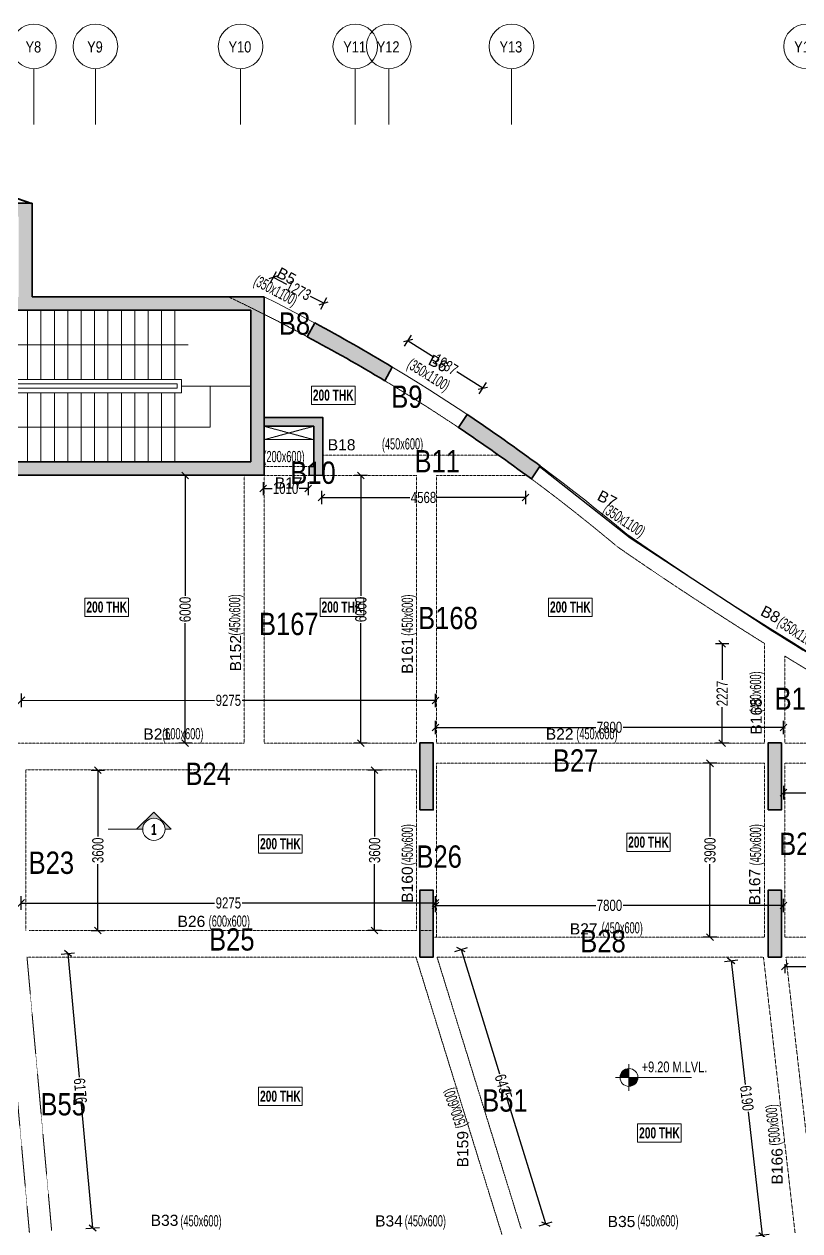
# Model space of a CAD drawing. Header units: millimetres. Extents: x 13 to 72195, y 3 to 63794.
# Drawn here: x 24305 to 41681, y 36745 to 63794 of the extents above; entities that cross this region are included whole.
import ezdxf
from ezdxf.enums import TextEntityAlignment as Align

# ---------------------------------------------------------------- set-up
doc = ezdxf.new("R2010")
doc.units = ezdxf.units.MM
doc.linetypes.add('Grid Line', pattern=[2222.5, 1270, -317.5, 317.5, -317.5])
doc.linetypes.add('HIDDEN', pattern=[0.375, 0.25, -0.125])
for name, color, linetype, lineweight in [('A-ANNO-DIMS', 8, 'Continuous', 15), ('A-DETL-MISC', 35, 'Continuous', 15), ('A-FLOR-IDEN', 11, 'Continuous', 9), ('A-GRIDS', 8, 'Continuous', 9), ('A-HIDD-ABVE', 8, 'HIDDEN', 20), ('G-____-____-DIMS', 7, 'Continuous', 9), ('G-ANNO-SYMB', 1, 'Continuous', 9), ('S-BEAM', 7, 'Continuous', 18), ('S-BEAM-IDEN', 2, 'Continuous', 9), ('S-COL HATCH', 9, 'Continuous', 0), ('S-COLS', 5, 'Continuous', 35), ('S-GRIDS', 8, 'Continuous', 9)]:
    doc.layers.add(name, color=color, linetype=linetype, lineweight=lineweight)
doc.layers.add('Abhinav working', color=6, linetype='Continuous')
doc.layers.add('Beam Nos', color=7, linetype='Continuous')
doc.styles.add('Arial Narrow', font='ARIALN.TTF', dxfattribs={"height": 400})
doc.styles.add('Dim.s & Anno.(Misc.)', font='ARIALN.TTF')
doc.styles.add('SC-BBS1', font='SansSerif')
doc.styles.add('SOBHA', font='swisscl.ttf')
doc.styles.add('Swis721 LtCn BT', font='swisscl.ttf', dxfattribs={"width": 0.9, "height": 233.355162})
doc.styles.add('Swis721 LtCn BT_1', font='swisscl.ttf', dxfattribs={"height": 240})
doc.styles.add('Swis721 LtCn BT_B', font='', dxfattribs={"width": 0.9, "height": 246.918336})
doc.styles.get('Swis721 LtCn BT_B').set_extended_font_data('Swis721 LtCn BT', bold=True)
doc.dimstyles.new('A-GFC-100', dxfattribs={"dimscale": 100, "dimtxt": 1.75, "dimasz": 1.5, "dimexe": 1.5, "dimexo": 0, "dimgap": 1, "dimtad": 1, "dimdsep": 46, "dimtxsty": 'Dim.s & Anno.(Misc.)', "dimblk": 'ARCHTICK', "dimcen": 0, "dimdle": 1.5, "dimclrd": 256, "dimclre": 8, "dimclrt": 6, "dimazin": 2, "dimtfac": 1, "dimtix": 1, "dimtmove": 2, "dimatfit": 3, "dimfxl": 1, "dimtolj": 1, "dimlwd": -1, "dimlwe": 9, "dimarcsym": 0})
doc.dimstyles.new('S-100', dxfattribs={"dimscale": 100, "dimtxt": 2.5, "dimasz": 1.5, "dimexe": 1.5, "dimexo": 1.5, "dimgap": 0.1, "dimtad": 0, "dimdec": 0, "dimrnd": 0.0005, "dimzin": 0, "dimdsep": 46, "dimtxsty": 'SOBHA', "dimblk": 'OBLIQUE', "dimcen": 0.09, "dimclrd": 8, "dimclre": 8, "dimclrt": 6, "dimadec": 0, "dimazin": 0, "dimtfac": 1, "dimtdec": 0, "dimtofl": 0, "dimtmove": 0, "dimatfit": 3, "dimfxl": 1.5, "dimfxlon": 1, "dimtolj": 1, "dimtzin": 0, "dimlwd": -1, "dimlwe": -1, "dimarcsym": 0})

# ---------------------------------------------------------------- blocks, each defined once
blk = doc.blocks.new('_ARCHTICK')
at = {"color": 0, "linetype": 'ByBlock', "const_width": 0.15}
blk.add_lwpolyline([(-0.5, -0.5), (0.5, 0.5)], dxfattribs=at)
blk = doc.blocks.new('A$Cb7cd9481')
at = {"layer": 'S-COL HATCH', "transparency": 33554687}
h = blk.add_hatch(color=256, dxfattribs=at)
h.dxf.hatch_style = 1
h.paths.add_polyline_path([(9915, 37151), (4715, 37151), (4715, 39251), (2315, 39251), (2315, 38451), (2615, 38451), (2615, 38951), (4415, 38951), (4415, 37151), (2615, 37151), (2615, 37451), (2315, 37451), (2315, 34901), (2615, 34901), (2615, 36851), (9615, 36851), (9615, 33451), (2615, 33451), (2615, 33651), (2315, 33651), (2315, 33151), (9915, 33151)])
h = blk.add_hatch(color=256, dxfattribs=at)
h.dxf.hatch_style = 1
h.paths.add_polyline_path([(11046, 36567), (10880, 36258, -0.01191), (12618, 35269), (12784, 35577, 0.011811)])
h = blk.add_hatch(color=256, dxfattribs=at)
h.dxf.hatch_style = 1
h.paths.add_polyline_path([(11225, 34450), (9915, 34450), (9915, 34250), (11025, 34250), (11025, 33350), (10925, 33350), (10925, 33151), (11225, 33150), (11225, 33350)])
h = blk.add_hatch(color=256, dxfattribs=at)
h.dxf.hatch_style = 1
h.paths.add_polyline_path([(14462, 34513), (14267, 34222, -0.01191), (15902, 33069), (16097, 33360, 0.011811)])
h = blk.add_hatch(color=256, dxfattribs=at)
h.dxf.hatch_style = 1
h.paths.add_polyline_path([(13400, 25651), (13700, 25651), (13700, 27151), (13400, 27151)])
h = blk.add_hatch(color=256, dxfattribs=at)
h.dxf.hatch_style = 1
h.paths.add_polyline_path([(13400, 25651), (13700, 25651), (13700, 27151), (13400, 27151)])
h = blk.add_hatch(color=256, dxfattribs=at)
h.dxf.hatch_style = 1
h.paths.add_polyline_path([(21200, 25651), (21500, 25651), (21500, 27151), (21200, 27151)])
h = blk.add_hatch(color=256, dxfattribs=at)
h.dxf.hatch_style = 1
h.paths.add_polyline_path([(21200, 25651), (21500, 25651), (21500, 27151), (21200, 27151)])
h = blk.add_hatch(color=256, dxfattribs=at)
h.dxf.hatch_style = 1
h.paths.add_polyline_path([(13400, 22351), (13700, 22351), (13700, 23851), (13400, 23851)])
h = blk.add_hatch(color=256, dxfattribs=at)
h.dxf.hatch_style = 1
h.paths.add_polyline_path([(13400, 22351), (13700, 22351), (13700, 23851), (13400, 23851)])
h = blk.add_hatch(color=256, dxfattribs=at)
h.dxf.hatch_style = 1
h.paths.add_polyline_path([(21200, 22351), (21500, 22351), (21500, 23851), (21200, 23851)])
h = blk.add_hatch(color=256, dxfattribs=at)
h.dxf.hatch_style = 1
h.paths.add_polyline_path([(21200, 22351), (21500, 22351), (21500, 23851), (21200, 23851)])
at = {"layer": 'S-COLS'}
for p, q in [((4715, 39251, 0), (2315, 39251, 0)), ((4715, 37151, 0), (4715, 39251, 0)), ((9915, 37151), (4715, 37151, 0)), ((9915, 33151), (9915, 37151)), ((2615, 36851), (9615, 36851)), ((9615, 36851), (9615, 33451)), ((9615, 33451), (2615, 33451)), ((2315, 33151), (9915, 33151))]:
    blk.add_line(p, q, dxfattribs=at)
at = {"layer": 'S-COLS', "elevation": 0}
for points in [[(12784, 35577, 0.011811), (11046, 36567), (10880, 36258, -0.01191), (12618, 35269), (12784, 35577)], [(14462, 34513), (14267, 34222, -0.01191), (15902, 33069), (16097, 33360, 0.011811), (14462, 34513)]]:
    blk.add_lwpolyline(points, format="xyb", dxfattribs=at)
blk.add_lwpolyline([(9915, 34450), (11225, 34450), (11225, 33350), (11225, 33150), (10925, 33151), (10925, 33350), (11025, 33350), (11025, 34250), (9915, 34250), (9915, 34450)], dxfattribs=at)
for points in [[(13400, 25651), (13700, 25651), (13700, 27151), (13400, 27151)], [(13400, 25651), (13700, 25651), (13700, 27151), (13400, 27151)], [(21200, 25651), (21500, 25651), (21500, 27151), (21200, 27151)], [(21200, 25651), (21500, 25651), (21500, 27151), (21200, 27151)], [(13400, 22351), (13700, 22351), (13700, 23851), (13400, 23851)], [(13400, 22351), (13700, 22351), (13700, 23851), (13400, 23851)], [(21200, 22351), (21500, 22351), (21500, 23851), (21200, 23851)], [(21200, 22351), (21500, 22351), (21500, 23851), (21200, 23851)]]:
    blk.add_lwpolyline(points, close=True, dxfattribs=at)
blk = doc.blocks.new('Spot Elevations - M_Spot Elevation - Target Filled-23738-FIRST FLOOR  FRAMING PLAN _NTA_')
at = {"layer": 'G-____-____-DIMS'}
h = blk.add_hatch(color=256, dxfattribs=at)
edge = h.paths.add_edge_path(flags=0)
edge.add_line((0, 0), (-2, 0))
edge.add_arc((0, 0), 2, 90, 180, ccw=False)
edge.add_line((0, 2), (0, 0))
h = blk.add_hatch(color=256, dxfattribs=at)
edge = h.paths.add_edge_path(flags=0)
edge.add_line((0, 0), (2, 0))
edge.add_arc((0, 0), 2, 270, 360, ccw=False)
edge.add_line((0, -2), (0, 0))
for p, q in [((0, -3), (0, 3)), ((-3, 0), (14, 0))]:
    blk.add_line(p, q, dxfattribs=at)
blk.add_circle((0, 0), 2, dxfattribs=at)
blk = doc.blocks.new('Grid - Type 1 Structural-6743905-9TH FLOOR LVL')
at = {"layer": 'A-GRIDS'}
blk.add_circle((0, 0), 4, dxfattribs=at)
blk = doc.blocks.new('A$C45bf0ae9')
at = {"layer": 'S-GRIDS', "linetype": 'Grid Line'}
for p, q in [((4755, 41014), (4755, 42264)), ((6135, 41014), (6135, 42264)), ((9385, 41014), (9385, 42264)), ((11955, 41014), (11955, 42264)), ((12705, 41014), (12705, 42264)), ((15455, 41014), (15455, 42264))]:
    blk.add_line(p, q, dxfattribs=at)
at = {"layer": 'A-GRIDS', "xscale": 124.9999999999999, "yscale": 124.9999999999999, "zscale": 124.9999999999999}
for p in [(4755, 42764), (6135, 42764), (9385, 42764), (11955, 42764), (12705, 42764), (15455, 42764), (22055, 42764)]:
    blk.add_blockref('Grid - Type 1 Structural-6743905-9TH FLOOR LVL', p, dxfattribs=at)
at = {"layer": 'A-GRIDS', "lineweight": 18, "char_height": 250, "attachment_point": 1, "style": 'Arial Narrow'}
for s, insert, width in [('Y8', (4569, 42879), 440.93), ('Y9', (5949, 42879), 440.93), ('Y10', (9116, 42879), 641.35), ('Y11', (11686, 42879), 641.35), ('Y12', (12436, 42879), 641.35), ('Y13', (15186, 42879), 641.35), ('Y14', (21786, 42879), 641.35)]:
    blk.add_mtext(s, dxfattribs=dict(at, insert=insert, width=width))
blk = doc.blocks.new('Detail View - M_Section Head - Structural Type 1-785420-STILT FLOOR FRAMING PLAN')
at = {"layer": 'G-ANNO-SYMB'}
h = blk.add_hatch(color=9, dxfattribs=at)
edge = h.paths.add_edge_path(flags=0)
edge.add_line((-8.5, 0), (-9.86, 0))
edge.add_line((-9.86, 0), (-5.99, 3.87))
edge.add_line((-5.99, 3.87), (-2.12, 0))
edge.add_line((-2.12, 0), (-3.5, 0))
edge.add_arc((-6, 0), 2.5, 360, 540)
for p, q in [((-5.99, 3.87), (-9.86, 0)), ((-5.99, 3.87), (-2.12, 0)), ((-8.5, 0), (-9.86, 0)), ((-3.5, 0), (-2.12, 0))]:
    blk.add_line(p, q, dxfattribs=at)
at = {"layer": 'G-ANNO-SYMB', "color": 5}
for p, q in [((-5.99, 3.87), (-9.86, 0)), ((-2.12, 0), (-5.99, 3.87)), ((-9.86, 0), (-8.5, 0)), ((-3.5, 0), (4.24, 0)), ((-3.5, 0), (-2.12, 0))]:
    blk.add_line(p, q, dxfattribs=at)
at = {"layer": 'G-ANNO-SYMB'}
blk.add_arc((-6, 0), 2.5, 360, 180, dxfattribs=at)
at = {"layer": 'G-ANNO-SYMB', "color": 5}
for start, end in [(360, 180), (180, 360)]:
    blk.add_arc((-6, 0), 2.5, start, end, dxfattribs=at)
blk = doc.blocks.new('_OBLIQUE')
at = {"color": 0, "linetype": 'ByBlock'}
blk.add_line((-0.5, -0.5), (0.5, 0.5), dxfattribs=at)
blk = doc.blocks.new('*D314')
at = {"layer": 'Abhinav working', "color": 8, "transparency": 16777216}
for p, q in [((29816, 57987), (29954, 58253)), ((29885, 58120), (30181, 57968)), ((31016, 57536), (30721, 57688)), ((30947, 57402), (31085, 57669))]:
    blk.add_line(p, q, dxfattribs=at)
at = {"layer": 'Defpoints', "color": 0, "transparency": 16777216}
for p in [(29656, 57676, 0), (31016, 57536), (30787, 57092, 0)]:
    blk.add_point(p, dxfattribs=at)
at = {"layer": 'Abhinav working', "color": 8, "transparency": 16777216, "xscale": 150, "yscale": 150, "zscale": 150}
for p, rotation in [((29885, 58120), 152.6659468721961), ((31016, 57536), 332.6659468721961)]:
    blk.add_blockref('_OBLIQUE', p, dxfattribs=dict(at, rotation=rotation))
at = {"layer": 'Abhinav working', "color": 6, "transparency": 16777216, "insert": (30451, 57828), "char_height": 250, "attachment_point": 5, "rotation": 332.6659, "style": 'SOBHA'}
blk.add_mtext('\\A1;1273', dxfattribs=at)
blk = doc.blocks.new('*D315')
at = {"layer": 'Abhinav working', "color": 8, "transparency": 16777216}
for p, q in [((32824, 56572), (32984, 56825)), ((32904, 56699), (33487, 56328)), ((34582, 55634), (33998, 56004)), ((34501, 55507), (34662, 55761))]:
    blk.add_line(p, q, dxfattribs=at)
at = {"layer": 'Defpoints', "color": 0, "transparency": 16777216}
for p in [(32526, 56102, 0), (34582, 55634), (34203, 55038, 0)]:
    blk.add_point(p, dxfattribs=at)
at = {"layer": 'Abhinav working', "color": 8, "transparency": 16777216, "xscale": 150, "yscale": 150, "zscale": 150}
for p, rotation in [((32904, 56699), 147.5989514609675), ((34582, 55634), 327.5989514609675)]:
    blk.add_blockref('_OBLIQUE', p, dxfattribs=dict(at, rotation=rotation))
at = {"layer": 'Abhinav working', "color": 6, "transparency": 16777216, "insert": (33743, 56166), "char_height": 250, "attachment_point": 5, "rotation": 327.599, "style": 'SOBHA'}
blk.add_mtext('\\A1;1987', dxfattribs=at)
blk = doc.blocks.new('*D316')
at = {"layer": 'Abhinav working', "color": 8, "transparency": 16777216}
for p, q in [((29656, 53525), (29656, 53236)), ((29656, 53386), (29857, 53386)), ((30666, 53387), (30465, 53387)), ((30666, 53526), (30666, 53237))]:
    blk.add_line(p, q, dxfattribs=at)
at = {"layer": 'Defpoints', "color": 0, "transparency": 16777216}
for p in [(29656, 53675, 0), (30666, 53676, 0), (30666, 53387)]:
    blk.add_point(p, dxfattribs=at)
at = {"layer": 'Abhinav working', "color": 8, "transparency": 16777216, "xscale": 150, "yscale": 150, "zscale": 150}
for p, rotation in [((29656, 53386), 180.0663576976715), ((30666, 53387), 0.0663576976714809)]:
    blk.add_blockref('_OBLIQUE', p, dxfattribs=dict(at, rotation=rotation))
at = {"layer": 'Abhinav working', "color": 6, "transparency": 16777216, "insert": (30161, 53387), "char_height": 250, "attachment_point": 5, "rotation": 0.0664, "style": 'SOBHA'}
blk.add_mtext('\\A1;1010', dxfattribs=at)
blk = doc.blocks.new('*D317')
at = {"layer": 'Abhinav working', "color": 8, "transparency": 16777216}
for p, q in [((30966, 53333), (30966, 53033)), ((35534, 53333), (35534, 53033)), ((30966, 53183), (32942, 53183)), ((35534, 53183), (33558, 53183))]:
    blk.add_line(p, q, dxfattribs=at)
at = {"layer": 'Defpoints', "color": 0, "transparency": 16777216}
for p in [(30966, 53675, 0), (35534, 53675, 0), (30966, 53183)]:
    blk.add_point(p, dxfattribs=at)
at = {"layer": 'Abhinav working', "color": 8, "transparency": 16777216, "xscale": 150, "yscale": 150, "zscale": 150, "rotation": 180}
blk.add_blockref('_OBLIQUE', (30966, 53183), dxfattribs=at)
at = {"layer": 'Abhinav working', "color": 8, "transparency": 16777216, "xscale": 150, "yscale": 150, "zscale": 150}
blk.add_blockref('_OBLIQUE', (35534, 53183), dxfattribs=at)
at = {"layer": 'Abhinav working', "color": 6, "transparency": 16777216, "insert": (33250, 53183), "char_height": 250, "attachment_point": 5, "style": 'SOBHA'}
blk.add_mtext('\\A1;4568', dxfattribs=at)
blk = doc.blocks.new('*D326')
at = {"layer": 'Abhinav working', "color": 8, "transparency": 16777216}
for p, q in [((25807, 47075), (26107, 47075)), ((25957, 47075), (25957, 45582)), ((25957, 43475), (25957, 44968)), ((25807, 43475), (26107, 43475))]:
    blk.add_line(p, q, dxfattribs=at)
at = {"layer": 'Defpoints', "color": 0, "transparency": 16777216}
for p in [(25588, 47075), (25588, 43475), (25957, 43475)]:
    blk.add_point(p, dxfattribs=at)
at = {"layer": 'Abhinav working', "color": 8, "transparency": 16777216, "xscale": 150, "yscale": 150, "zscale": 150}
for p, rotation in [((25957, 47075), 90), ((25957, 43475), 270)]:
    blk.add_blockref('_OBLIQUE', p, dxfattribs=dict(at, rotation=rotation))
at = {"layer": 'Abhinav working', "color": 6, "transparency": 16777216, "insert": (25957, 45275), "char_height": 250, "attachment_point": 5, "rotation": 90, "style": 'SOBHA'}
blk.add_mtext('\\A1;3600', dxfattribs=at)
blk = doc.blocks.new('*D327')
at = {"layer": 'Abhinav working', "color": 8, "transparency": 16777216}
for p, q in [((24242, 48487), (24242, 48787)), ((33517, 48486), (33517, 48786)), ((24242, 48637), (28572, 48636)), ((33517, 48636), (29186, 48636))]:
    blk.add_line(p, q, dxfattribs=at)
at = {"layer": 'Defpoints', "color": 0, "transparency": 16777216}
for p in [(33517, 48636), (24241, 47676, 0), (33516, 47675, 0)]:
    blk.add_point(p, dxfattribs=at)
at = {"layer": 'Abhinav working', "color": 8, "transparency": 16777216, "xscale": 150, "yscale": 150, "zscale": 150}
for p, rotation in [((24242, 48637), 179.9927740805542), ((33517, 48636), 359.9927740805543)]:
    blk.add_blockref('_OBLIQUE', p, dxfattribs=dict(at, rotation=rotation))
at = {"layer": 'Abhinav working', "color": 6, "transparency": 16777216, "insert": (28879, 48636), "char_height": 250, "attachment_point": 5, "rotation": 359.9928, "style": 'SOBHA'}
blk.add_mtext('\\A1;9275', dxfattribs=at)
blk = doc.blocks.new('*D328')
at = {"layer": 'Abhinav working', "color": 8, "transparency": 16777216}
for p, q in [((24241, 43944), (24241, 44244)), ((24241, 44094), (28572, 44094)), ((33516, 44094), (29186, 44094)), ((33516, 43944), (33516, 44244))]:
    blk.add_line(p, q, dxfattribs=at)
at = {"layer": 'Defpoints', "color": 0, "transparency": 16777216}
for p in [(33516, 44094), (24241, 43475, 0), (33516, 43475)]:
    blk.add_point(p, dxfattribs=at)
at = {"layer": 'Abhinav working', "color": 8, "transparency": 16777216, "xscale": 150, "yscale": 150, "zscale": 150, "rotation": 180}
blk.add_blockref('_OBLIQUE', (24241, 44094), dxfattribs=at)
at = {"layer": 'Abhinav working', "color": 8, "transparency": 16777216, "xscale": 150, "yscale": 150, "zscale": 150}
blk.add_blockref('_OBLIQUE', (33516, 44094), dxfattribs=at)
at = {"layer": 'Abhinav working', "color": 6, "transparency": 16777216, "insert": (28879, 44094), "char_height": 250, "attachment_point": 5, "style": 'SOBHA'}
blk.add_mtext('\\A1;9275', dxfattribs=at)
blk = doc.blocks.new('*D329')
at = {"layer": 'Abhinav working', "color": 8, "transparency": 16777216}
for p, q in [((32306, 47075), (32006, 47075)), ((32156, 47075), (32156, 45582)), ((32156, 43475), (32156, 44968)), ((32306, 43475), (32006, 43475))]:
    blk.add_line(p, q, dxfattribs=at)
at = {"layer": 'Defpoints', "color": 0, "transparency": 16777216}
for p in [(33066, 47075), (32156, 43475), (33066, 43475)]:
    blk.add_point(p, dxfattribs=at)
at = {"layer": 'Abhinav working', "color": 8, "transparency": 16777216, "xscale": 150, "yscale": 150, "zscale": 150}
for p, rotation in [((32156, 47075), 90), ((32156, 43475), 270)]:
    blk.add_blockref('_OBLIQUE', p, dxfattribs=dict(at, rotation=rotation))
at = {"layer": 'Abhinav working', "color": 6, "transparency": 16777216, "insert": (32156, 45275), "char_height": 250, "attachment_point": 5, "rotation": 90, "style": 'SOBHA'}
blk.add_mtext('\\A1;3600', dxfattribs=at)
blk = doc.blocks.new('*D330')
at = {"layer": 'Abhinav working', "color": 8, "transparency": 16777216}
for p, q in [((33516, 47881), (33516, 48181)), ((41316, 47881), (41316, 48181)), ((33516, 48031), (37111, 48031)), ((41316, 48031), (37722, 48031))]:
    blk.add_line(p, q, dxfattribs=at)
at = {"layer": 'Defpoints', "color": 0, "transparency": 16777216}
for p in [(41316, 48031), (33516, 47225, 0), (41316, 47225, 0)]:
    blk.add_point(p, dxfattribs=at)
at = {"layer": 'Abhinav working', "color": 8, "transparency": 16777216, "xscale": 150, "yscale": 150, "zscale": 150, "rotation": 180}
blk.add_blockref('_OBLIQUE', (33516, 48031), dxfattribs=at)
at = {"layer": 'Abhinav working', "color": 8, "transparency": 16777216, "xscale": 150, "yscale": 150, "zscale": 150}
blk.add_blockref('_OBLIQUE', (41316, 48031), dxfattribs=at)
at = {"layer": 'Abhinav working', "color": 6, "transparency": 16777216, "insert": (37416, 48031), "char_height": 250, "attachment_point": 5, "style": 'SOBHA'}
blk.add_mtext('\\A1;7800', dxfattribs=at)
blk = doc.blocks.new('*D331')
at = {"layer": 'Abhinav working', "color": 8, "transparency": 16777216}
for p, q in [((33516, 43890), (33516, 44190)), ((41316, 43890), (41316, 44190)), ((33516, 44040), (37111, 44040)), ((41316, 44040), (37722, 44040))]:
    blk.add_line(p, q, dxfattribs=at)
at = {"layer": 'Defpoints', "color": 0, "transparency": 16777216}
for p in [(41316, 44040), (33516, 43325), (41316, 43325)]:
    blk.add_point(p, dxfattribs=at)
at = {"layer": 'Abhinav working', "color": 8, "transparency": 16777216, "xscale": 150, "yscale": 150, "zscale": 150, "rotation": 180}
blk.add_blockref('_OBLIQUE', (33516, 44040), dxfattribs=at)
at = {"layer": 'Abhinav working', "color": 8, "transparency": 16777216, "xscale": 150, "yscale": 150, "zscale": 150}
blk.add_blockref('_OBLIQUE', (41316, 44040), dxfattribs=at)
at = {"layer": 'Abhinav working', "color": 6, "transparency": 16777216, "insert": (37416, 44040), "char_height": 250, "attachment_point": 5, "style": 'SOBHA'}
blk.add_mtext('\\A1;7800', dxfattribs=at)
blk = doc.blocks.new('*D332')
at = {"layer": 'Abhinav working', "color": 8, "transparency": 16777216}
for p, q in [((39818, 47225), (39518, 47225)), ((39668, 47225), (39668, 45582)), ((39668, 43325), (39668, 44968)), ((39818, 43325), (39518, 43325))]:
    blk.add_line(p, q, dxfattribs=at)
at = {"layer": 'Defpoints', "color": 0, "transparency": 16777216}
for p in [(39668, 47225), (40866, 47225), (40866, 43325)]:
    blk.add_point(p, dxfattribs=at)
at = {"layer": 'Abhinav working', "color": 8, "transparency": 16777216, "xscale": 150, "yscale": 150, "zscale": 150}
for p, rotation in [((39668, 47225), 90), ((39668, 43325), 270)]:
    blk.add_blockref('_OBLIQUE', p, dxfattribs=dict(at, rotation=rotation))
at = {"layer": 'Abhinav working', "color": 6, "transparency": 16777216, "insert": (39668, 45275), "char_height": 250, "attachment_point": 5, "rotation": 90, "style": 'SOBHA'}
blk.add_mtext('\\A1;3900', dxfattribs=at)
blk = doc.blocks.new('*D333')
at = {"layer": 'Abhinav working', "color": 8, "transparency": 16777216}
for p, q in [((41316, 46717), (41316, 46417)), ((41316, 46567), (43085, 46567)), ((45468, 46567), (43700, 46567)), ((45468, 46717), (45468, 46417))]:
    blk.add_line(p, q, dxfattribs=at)
at = {"layer": 'Defpoints', "color": 0, "transparency": 16777216}
for p in [(41316, 47225), (45468, 47225), (45468, 46567)]:
    blk.add_point(p, dxfattribs=at)
at = {"layer": 'Abhinav working', "color": 8, "transparency": 16777216, "xscale": 150, "yscale": 150, "zscale": 150, "rotation": 180}
blk.add_blockref('_OBLIQUE', (41316, 46567), dxfattribs=at)
at = {"layer": 'Abhinav working', "color": 8, "transparency": 16777216, "xscale": 150, "yscale": 150, "zscale": 150}
blk.add_blockref('_OBLIQUE', (45468, 46567), dxfattribs=at)
at = {"layer": 'Abhinav working', "color": 6, "transparency": 16777216, "insert": (43392, 46567), "char_height": 250, "attachment_point": 5, "style": 'SOBHA'}
blk.add_mtext('\\A1;4152', dxfattribs=at)
blk = doc.blocks.new('*D335')
at = {"layer": 'Abhinav working', "color": 8, "transparency": 16777216}
for p, q in [((41343, 42726), (41343, 42518)), ((41343, 42668), (47709, 42667)), ((54839, 42667), (48473, 42667)), ((54839, 42725), (54839, 42517))]:
    blk.add_line(p, q, dxfattribs=at)
at = {"layer": 'Defpoints', "color": 0, "transparency": 16777216}
for p in [(41343, 42876, 0), (54839, 42875), (41343, 42668)]:
    blk.add_point(p, dxfattribs=at)
at = {"layer": 'Abhinav working', "color": 8, "transparency": 16777216, "xscale": 150, "yscale": 150, "zscale": 150}
for p, rotation in [((41343, 42668), 179.9950339990101), ((54839, 42667), 359.9950339990102)]:
    blk.add_blockref('_OBLIQUE', p, dxfattribs=dict(at, rotation=rotation))
at = {"layer": 'Abhinav working', "color": 6, "transparency": 16777216, "insert": (48091, 42667), "char_height": 250, "attachment_point": 5, "rotation": 359.995, "style": 'SOBHA'}
blk.add_mtext('\\A1;13496', dxfattribs=at)
blk = doc.blocks.new('*D352')
at = {"layer": 'Abhinav working', "color": 8, "transparency": 16777216}
for p, q in [((40290, 42812), (39992, 42778)), ((40141, 42795), (40458, 40025)), ((40845, 36645), (40528, 39415)), ((40994, 36662), (40696, 36628))]:
    blk.add_line(p, q, dxfattribs=at)
at = {"layer": 'Defpoints', "color": 0, "transparency": 16777216}
for p in [(40141, 42795), (40840, 42875, 0), (41544, 36725)]:
    blk.add_point(p, dxfattribs=at)
at = {"layer": 'Abhinav working', "color": 8, "transparency": 16777216, "xscale": 150, "yscale": 150, "zscale": 150}
for p, rotation in [((40141, 42795), 96.53046794857147), ((40845, 36645), 276.5304679485715)]:
    blk.add_blockref('_OBLIQUE', p, dxfattribs=dict(at, rotation=rotation))
at = {"layer": 'Abhinav working', "color": 6, "transparency": 16777216, "insert": (40493, 39720), "char_height": 250, "attachment_point": 5, "rotation": 276.5305, "style": 'SOBHA'}
blk.add_mtext('\\A1;6190', dxfattribs=at)
blk = doc.blocks.new('*D353')
at = {"layer": 'Abhinav working', "color": 8, "transparency": 16777216}
for p, q in [((33950, 43005), (34237, 43094)), ((34093, 43049), (34951, 40268)), ((35989, 36899), (35131, 39681)), ((35845, 36855), (36132, 36944))]:
    blk.add_line(p, q, dxfattribs=at)
at = {"layer": 'Defpoints', "color": 0, "transparency": 16777216}
for p in [(34093, 43049), (33527, 42875, 0), (35423, 36725)]:
    blk.add_point(p, dxfattribs=at)
at = {"layer": 'Abhinav working', "color": 8, "transparency": 16777216, "xscale": 150, "yscale": 150, "zscale": 150}
for p, rotation in [((34093, 43049), 107.1295014447747), ((35989, 36899), 287.1295014447747)]:
    blk.add_blockref('_OBLIQUE', p, dxfattribs=dict(at, rotation=rotation))
at = {"layer": 'Abhinav working', "color": 6, "transparency": 16777216, "insert": (35041, 39974), "char_height": 250, "attachment_point": 5, "rotation": 287.1295, "style": 'SOBHA'}
blk.add_mtext('\\A1;6435', dxfattribs=at)
blk = doc.blocks.new('*D357')
at = {"layer": 'Abhinav working', "color": 8, "transparency": 16777216}
for p, q in [((25137, 42948), (25436, 42974)), ((25287, 42961), (25536, 40191)), ((25840, 36810), (25591, 39579)), ((25690, 36796), (25989, 36823))]:
    blk.add_line(p, q, dxfattribs=at)
at = {"layer": 'Defpoints', "color": 0, "transparency": 16777216}
for p in [(24342, 42876, 0), (25287, 42961), (24896, 36725, 0)]:
    blk.add_point(p, dxfattribs=at)
at = {"layer": 'Abhinav working', "color": 8, "transparency": 16777216, "xscale": 150, "yscale": 150, "zscale": 150}
for p, rotation in [((25287, 42961), 95.13845733067026), ((25840, 36810), 275.1384573306703)]:
    blk.add_blockref('_OBLIQUE', p, dxfattribs=dict(at, rotation=rotation))
at = {"layer": 'Abhinav working', "color": 6, "transparency": 16777216, "insert": (25563, 39885), "char_height": 250, "attachment_point": 5, "rotation": 275.1385, "style": 'SOBHA'}
blk.add_mtext('\\A1;6176', dxfattribs=at)
blk = doc.blocks.new('*D291')
at = {"layer": 'Abhinav working', "color": 8, "transparency": 16777216}
for p, q in [((28062, 53675), (27762, 53675)), ((27912, 53675), (27912, 50982)), ((27912, 47675), (27912, 50368)), ((28062, 47675), (27762, 47675))]:
    blk.add_line(p, q, dxfattribs=at)
at = {"layer": 'Defpoints', "color": 0, "transparency": 16777216}
for p in [(29206, 53675, 0), (27912, 47675), (29206, 47675)]:
    blk.add_point(p, dxfattribs=at)
at = {"layer": 'Abhinav working', "color": 8, "transparency": 16777216, "xscale": 150, "yscale": 150, "zscale": 150}
for p, rotation in [((27912, 53675), 90), ((27912, 47675), 270)]:
    blk.add_blockref('_OBLIQUE', p, dxfattribs=dict(at, rotation=rotation))
at = {"layer": 'Abhinav working', "color": 6, "transparency": 16777216, "insert": (27912, 50675), "char_height": 250, "attachment_point": 5, "rotation": 90, "style": 'SOBHA'}
blk.add_mtext('\\A1;6000', dxfattribs=at)
blk = doc.blocks.new('*D292')
at = {"layer": 'Abhinav working', "color": 8, "transparency": 16777216}
for p, q in [((31998, 53675), (31698, 53675)), ((31848, 53675), (31848, 50982)), ((31848, 47675), (31848, 50368)), ((31998, 47675), (31698, 47675))]:
    blk.add_line(p, q, dxfattribs=at)
at = {"layer": 'Defpoints', "color": 0, "transparency": 16777216}
for p in [(31848, 53675), (33066, 53675), (33066, 47675)]:
    blk.add_point(p, dxfattribs=at)
at = {"layer": 'Abhinav working', "color": 8, "transparency": 16777216, "xscale": 150, "yscale": 150, "zscale": 150}
for p, rotation in [((31848, 53675), 90), ((31848, 47675), 270)]:
    blk.add_blockref('_OBLIQUE', p, dxfattribs=dict(at, rotation=rotation))
at = {"layer": 'Abhinav working', "color": 6, "transparency": 16777216, "insert": (31848, 50675), "char_height": 250, "attachment_point": 5, "rotation": 90, "style": 'SOBHA'}
blk.add_mtext('\\A1;6000', dxfattribs=at)
blk = doc.blocks.new('*D293')
at = {"layer": 'Abhinav working', "color": 8, "transparency": 16777216}
for p, q in [((40091, 49904), (39791, 49904)), ((39941, 49904), (39941, 49095)), ((39941, 47676), (39941, 48484)), ((40091, 47676), (39791, 47676))]:
    blk.add_line(p, q, dxfattribs=at)
at = {"layer": 'Defpoints', "color": 0, "transparency": 16777216}
for p in [(39941, 49904), (40866, 49904, 0), (40866, 47676, 0)]:
    blk.add_point(p, dxfattribs=at)
at = {"layer": 'Abhinav working', "color": 8, "transparency": 16777216, "xscale": 150, "yscale": 150, "zscale": 150}
for p, rotation in [((39941, 49904), 90), ((39941, 47676), 270)]:
    blk.add_blockref('_OBLIQUE', p, dxfattribs=dict(at, rotation=rotation))
at = {"layer": 'Abhinav working', "color": 6, "transparency": 16777216, "insert": (39941, 48790), "char_height": 250, "attachment_point": 5, "rotation": 90, "style": 'SOBHA'}
blk.add_mtext('\\A1;2227', dxfattribs=at)
blk = doc.blocks.new('A$C21ee9bdd')
at = {"layer": 'A-DETL-MISC'}
for p, q in [((-5300, 0), (-5300, -1550)), ((-5000, 0), (-5000, -1550)), ((-4700, 0), (-4700, -1550)), ((-4400, 0), (-4400, -1550)), ((-4100, 0), (-4100, -1550)), ((-3800, 0), (-3800, -1550)), ((-3500, 0), (-3500, -1550)), ((-3200, 0), (-3200, -1550)), ((-2900, 0), (-2900, -1550)), ((-2600, 0), (-2600, -1550)), ((-2300, 0), (-2300, -1550)), ((-2000, 0), (-2000, -1550)), ((-1700, 0), (-1700, -1550)), ((-5300, -3400), (-5300, -1850)), ((-5000, -3400), (-5000, -1850)), ((-4700, -3400), (-4700, -1850)), ((-4400, -3400), (-4400, -1850)), ((-4100, -3400), (-4100, -1850)), ((-3800, -3400), (-3800, -1850)), ((-3500, -3400), (-3500, -1850)), ((-3200, -3400), (-3200, -1850)), ((-2900, -3400), (-2900, -1850)), ((-2600, -3400), (-2600, -1850)), ((-2300, -3400), (-2300, -1850)), ((-2000, -3400), (-2000, -1850)), ((-1700, -3400), (-1700, -1850)), ((-1550, -1700), (0, -1700))]:
    blk.add_line(p, q, dxfattribs=at)
for points in [[(-1550, -1550), (-1550, -1850), (-5450, -1850), (-5450, -1550)], [(-1650, -1650), (-1650, -1750), (-5350, -1750), (-5350, -1650)]]:
    blk.add_lwpolyline(points, close=True, dxfattribs=at)
at = {"layer": 'A-ANNO-DIMS', "ltscale": 500}
for points in [[(-1400, -775), (-5600, -775)], [(-1700, -2625), (-912, -2625), (-912, -1700)], [(-5600, -2625), (-1700, -2625)]]:
    blk.add_leader(points, dimstyle='A-GFC-100', override={"dimasz": 0.002, "dimtad": 0, "dimfxl": 0.18, "dimarcsym": 1}, dxfattribs=at)

msp = doc.modelspace()

# ---------------------------------------------------------------- linework, layer by layer
at = {"layer": 'A-FLOR-IDEN', "color": 8, "flags": 128}
for points in [[(31716.6, 55679.5), (31716.6, 55267.7), (30739.1, 55267.7), (30739.1, 55679.5)], [(31716.6, 55679.5), (31716.6, 55267.7), (30739.1, 55267.7), (30739.1, 55679.5)], [(30534.1, 45625), (30534.1, 45213.2), (29556.6, 45213.2), (29556.6, 45625)], [(30534.1, 45625), (30534.1, 45213.2), (29556.6, 45213.2), (29556.6, 45625)], [(38779.1, 45660.5), (38779.1, 45248.7), (37801.6, 45248.7), (37801.6, 45660.5)], [(38779.1, 45660.5), (38779.1, 45248.7), (37801.6, 45248.7), (37801.6, 45660.5)], [(30534.1, 39965), (30534.1, 39553.2), (29556.6, 39553.2), (29556.6, 39965)], [(30534.1, 39965), (30534.1, 39553.2), (29556.6, 39553.2), (29556.6, 39965)], [(39025.1, 39142.5), (39025.1, 38730.7), (38047.6, 38730.7), (38047.6, 39142.5)], [(39025.1, 39142.5), (39025.1, 38730.7), (38047.6, 38730.7), (38047.6, 39142.5)]]:
    msp.add_lwpolyline(points, close=True, dxfattribs=at)
at = {"layer": 'A-FLOR-IDEN', "color": 8, "elevation": 0, "flags": 128}
for points in [[(26643.6, 50929.7), (26643.6, 50517.8), (25666.1, 50517.8), (25666.1, 50929.7)], [(26643.6, 50929.7), (26643.6, 50517.8), (25666.1, 50517.8), (25666.1, 50929.7)], [(31911.1, 50929.7), (31911.1, 50517.8), (30933.6, 50517.8), (30933.6, 50929.7)], [(31911.1, 50929.7), (31911.1, 50517.8), (30933.6, 50517.8), (30933.6, 50929.7)], [(37028.6, 50929.7), (37028.6, 50517.8), (36051.1, 50517.8), (36051.1, 50929.7)], [(37028.6, 50929.7), (37028.6, 50517.8), (36051.1, 50517.8), (36051.1, 50929.7)]]:
    msp.add_lwpolyline(points, close=True, dxfattribs=at)
at = {"layer": 'A-HIDD-ABVE', "linetype": 'HIDDEN'}
for p, q in [((29681.9, 54780.2, 0), (30791.9, 54480.2, 0)), ((29681.9, 54480.2, 0), (30791.9, 54780.2, 0))]:
    msp.add_line(p, q, dxfattribs=at)
at = {"layer": 'Abhinav working', "elevation": 0}
for points in [[(19524.5, 61141, -0.0317144), (24455.8, 59776.1)], [(35838.5, 53885.3), (37881.2, 52282.8), (41077.1, 50184.7, 0.0160769), (46548.6, 47028.9)]]:
    msp.add_lwpolyline(points, format="xyb", dxfattribs=at)
at = {"layer": 'S-BEAM'}
msp.add_line((29681.9, 54480.2, 0), (30791.9, 54480.2, 0), dxfattribs=at)
at = {"layer": 'S-BEAM', "linetype": 'HIDDEN'}
for p, q in [((30991.9, 54130.2, 0), (34937.4, 54130.2, 0)), ((29681.9, 53880.2, 0), (30692.1, 53880.2, 0)), ((29231.9, 47680.2, 0), (29231.9, 53680.2, 0)), ((29681.9, 53680.2, 0), (33092.5, 53680.2)), ((29681.9, 47680.2, 0), (29681.9, 53680.2, 0)), ((33092.5, 47680.2), (33092.5, 53681.4, 0)), ((33542.5, 53680.2), (35560, 53680.2)), ((33542.5, 47680.2), (33542.5, 53680.2, 0)), ((40892.5, 47680.2), (40892.5, 49908.9, 0)), ((41342.5, 47680.2), (41342.5, 49629.6)), ((22531.9, 47680.2), (29231.9, 47680.2)), ((29681.9, 47680.2), (33092.5, 47680.2)), ((33542.5, 47680.2), (40892.5, 47680.2)), ((41342.5, 47680.2), (44673.1, 47680.2)), ((24342.5, 43480.2), (24342.5, 47080.2)), ((24342.5, 47080.2), (33092.5, 47080.2)), ((33092.5, 43480.2), (33092.5, 47080.2)), ((33542.5, 47230.2), (40892.5, 47230.2)), ((33542.5, 43330.2), (33542.5, 47230.2)), ((40892.5, 43330.2), (40892.5, 47230.2)), ((41342.5, 47230.2), (45494.5, 47230.2)), ((41342.5, 43330.2), (41342.5, 47230.2)), ((24417.5, 43480.2), (33092.5, 43480.2)), ((33167.1, 43480.2), (33467.5, 43480.2)), ((40892.5, 43330.2), (33467.5, 43330.2)), ((41342.5, 43330.2), (52108.4, 43330.2)), ((23866.6, 42880.2, 0), (24422.7, 36707.8, 0)), ((24368.6, 42881.4, 0), (24920.7, 36752.6, 0)), ((24368.7, 42880.2), (33082.4, 42880.2)), ((33082.4, 42880.2, 0), (35006.8, 36663.7)), ((40866, 42880.2), (33553.4, 42880.2)), ((33553.4, 42880.2, 0), (35436.6, 36796.7)), ((41573.3, 36701.8), (40866, 42880.2, 0)), ((42070.1, 36758.6), (41369.2, 42881.4, 0)), ((45064.1, 42880.2), (41369.3, 42880.2))]:
    msp.add_line(p, q, dxfattribs=at)
at = {"layer": 'S-BEAM', "ltscale": 250000, "elevation": 0}
for points in [[(24481.9, 59781.4, 0.1331416), (3398.9, 61230.6), (6594.6, 6456.2)], [(69922.1, 38893.6, -0.1044195), (37805.1, 52358.6, 0.059137), (29681.9, 57681.4, 0.0634891)]]:
    msp.add_lwpolyline(points, format="xyb", dxfattribs=at)
at = {"layer": 'S-BEAM', "linetype": 'HIDDEN', "elevation": 0}
for points in [[(33092.5, 55363.5, 0.0294377), (28882.5, 57681.4, 0.0294377)], [(34937.4, 54130.2, 0.0135836), (33092.5, 55363.5, 0.0103147)], [(40892.5, 49908.9, -0.0116696), (37592.5, 52080, 0.0158354), (35560, 53680.2, 0.0158354)], [(44673.1, 47680.2, -0.0114004), (41342.5, 49629.6)]]:
    msp.add_lwpolyline(points, format="xyb", dxfattribs=at)

# ---------------------------------------------------------------- block references
at = {"layer": 'Beam Nos'}
msp.add_blockref('A$C45bf0ae9', (19767.3, 20530.2), dxfattribs=at)
at = {"layer": 'G-____-____-DIMS', "xscale": 99.99999999999991, "yscale": 99.99999999999991, "zscale": 99.99999999999991}
msp.add_blockref('Spot Elevations - M_Spot Elevation - Target Filled-23738-FIRST FLOOR  FRAMING PLAN _NTA_', (37852.1, 40184.5, 0), dxfattribs=at)
at = {"layer": 'G-ANNO-SYMB', "extrusion": (0, 0, -1), "xscale": 99.99999999999991, "yscale": 99.99999999999991, "zscale": 99.99999999999991}
msp.add_blockref('Detail View - M_Section Head - Structural Type 1-785420-STILT FLOOR FRAMING PLAN', (-26611.6, 45746), dxfattribs=at)
at = {"layer": 'S-BEAM'}
msp.add_blockref('A$Cb7cd9481', (19767.3, 20530.2), dxfattribs=at)
at = {"layer": 'S-BEAM-IDEN'}
msp.add_blockref('A$C21ee9bdd', (29381.9, 57381.4, 0), dxfattribs=at)

# ---------------------------------------------------------------- texts
at = {"layer": 'A-FLOR-IDEN', "color": 1, "char_height": 246.92, "width": 1155, "attachment_point": 2, "line_spacing_factor": 0.964267, "style": 'Swis721 LtCn BT_B'}
for insert in [(31227.9, 55601.5), (31227.9, 55601.5), (26154.9, 50851.6), (26154.9, 50851.6), (31422.4, 50851.6), (36539.9, 50851.6), (30045.4, 45547), (30045.4, 45547), (38290.4, 45582.5), (38290.4, 45582.5), (30045.4, 39887), (30045.4, 39887), (38536.4, 39064.5), (38536.4, 39064.5)]:
    msp.add_mtext('200 THK', dxfattribs=dict(at, insert=insert))
at = {"layer": 'Abhinav working', "char_height": 500, "attachment_point": 1, "style": 'Dim.s & Anno.(Misc.)'}
for s, insert in [('B8', (30010.5, 57332.4)), ('B9', (32527.4, 55693.9)), ('B11', (33048.6, 54246)), ('B10', (30264.7, 53988.8, 0)), ('B167', (29564.3, 50599.5)), ('B168', (33129.6, 50732.2)), ('B170', (41115.1, 48924.3, 0)), ('B27', (36148.6, 47538.8, 0)), ('B24', (27917, 47239.3)), ('B29', (41217.3, 45669.8)), ('B23', (24403.9, 45246.3)), ('B26', (33091.4, 45384.7, 0)), ('B25', (28447.6, 43527.9)), ('B28', (36760.9, 43488.2)), ('B55', (24669.9, 39832.9, 0)), ('B51', (34565, 39917.5, 0))]:
    msp.add_mtext_dynamic_manual_height_columns(s, width=21149.247, gutter_width=5423.5, heights=[0], dxfattribs=dict(at, insert=insert))
at = {"layer": 'Beam Nos', "color": 3, "style": 'SC-BBS1'}
for s, rotation, p in [('B5', 332.64829, (30090.6, 57970.9, 0)), ('B6', 332.64829, (33489, 56013.6)), ('B7', 332.64829, (37273.3, 52975.1, 0)), ('B8', 332.64829, (40932.4, 50389.9, 0)), ('B152', 90, (29240.5, 49693.2, 0)), ('B161', 90, (33086.8, 49637.7, 0)), ('B168', 90, (40903.4, 48274.8, 0)), ('B160', 90, (33086.8, 44506.1, 0)), ('B167', 90, (40869.2, 44452, 0)), ('B159', 90, (34329.3, 38575, 0)), ('B166', 90, (41371, 38192.3, 0))]:
    msp.add_text(s, height=250, rotation=rotation, dxfattribs=at).set_placement(p, align=Align.BOTTOM_CENTER)
for s, p in [('B18', (31416.5, 54164.8, 0)), ('B17', (30231.5, 53308.3, 0)), ('B21', (27285.5, 47681)), ('B22', (36300, 47681)), ('B26', (28051.5, 43482.5)), ('B27', (36838.6, 43314.1)), ('B33', (27449.1, 36780.8)), ('B34', (32477.3, 36767.3)), ('B35', (37685.3, 36754.8))]:
    msp.add_text(s, height=250, dxfattribs=at).set_placement(p, align=Align.BOTTOM_CENTER)
at = {"layer": 'G-____-____-DIMS', "insert": (38137.4, 40540.1, 0), "char_height": 240, "width": 1683.881, "attachment_point": 1, "line_spacing_factor": 0.970126, "style": 'Swis721 LtCn BT_1'}
msp.add_mtext('+9.20 M.LVL.', dxfattribs=at)
at = {"layer": 'G-ANNO-SYMB', "color": 5, "insert": (27211.9, 45862.4), "char_height": 246.9, "width": 330, "attachment_point": 2, "line_spacing_factor": 0.964267, "style": 'Swis721 LtCn BT_B'}
msp.add_mtext('1', dxfattribs=at)
at = {"layer": 'S-BEAM-IDEN', "style": 'Swis721 LtCn BT', "width": 0.8}
for s, rotation, p in [('(350x1100)', 331.79745, (29424.8, 57961.1)), ('(350x1100)', 327.98337, (32861.1, 56106)), ('(450x600)', 360, (32319.1, 54261.7, 0)), ('(200x600)', 360, (29664.6, 53976.3, 0)), ('(350x1100)', 326.35712, (37247.7, 52859.2)), ('(450x600)', 90, (29145.1, 50091, 0)), ('(450x600)', 90, (33012.7, 50084.5, 0)), ('(350x1100)', 326.35712, (41156.4, 50323.4)), ('(450x600)', 90, (40812.7, 48362.3, 0)), ('(600x600)', 360, (27397.4, 47763.5)), ('(450x600)', 360, (36673.4, 47763.5)), ('(450x600)', 90, (33012.7, 44938, 0)), ('(450x600)', 90, (40812.7, 44938, 0)), ('(600x600)', 360, (28439.2, 43563.5)), ('(450x600)', 360, (37240.2, 43413.5)), ('(500x600)', 109.17734, (34223.6, 39102.2, 0)), ('(500x600)', 96.26123, (41254.1, 38671.1, 0))]:
    msp.add_text(s, height=250, rotation=rotation, dxfattribs=at).set_placement(p)
for p in [(27804.7, 36845.2), (32829.9, 36845.2), (38039.2, 36845.2)]:
    msp.add_text('(450x600)', height=250, dxfattribs=at).set_placement(p)

# ---------------------------------------------------------------- dimensions: what is measured, and where the dimension line sits
at = {"layer": 'Abhinav working'}
for p1, p2, distance, picture, middle in [((29655.8, 57676.1, 0), (30786.8, 57091.5, 0), 499.9, '*D314', (30450.9, 57827.9)), ((32525.6, 56102.2, 0), (34203.1, 55037.5, 0), 706.3, '*D315', (33742.8, 56166.2)), ((29655.8, 53674.9, 0), (30665.8, 53676.1, 0), -288.8, '*D316', (30161.2, 53386.7)), ((24241.5, 47676.1, 0), (33516.5, 47674.9), 960.8, '*D327', (28879.1, 48636.3)), ((25587.6, 47074.9), (25587.6, 43475), 369, '*D326', (25956.5, 45274.9)), ((24895.6, 36725, 0), (24342.5, 42876.1, 0), -947.9, '*D357', (25563.2, 39885.4)), ((35422.8194, 36724.943), (33527.3627, 42874.9523, 0), -592.0548, '*D353', (35040.8832, 39974.327)), ((41544, 36725), (40840, 42875, 0), 703.9, '*D352', (40492.6, 39719.9)), ((54839.5, 42875), (41343.1, 42876.1, 0), 208.3, '*D335', (48091.3, 42667.3))]:
    dim = msp.add_aligned_dim(p1=p1, p2=p2, distance=distance, dimstyle='S-100', dxfattribs=at)
    dim.commit()
    dim.dimension.update_dxf_attribs({"geometry": picture, "text_midpoint": middle})
for base, p1, p2, picture, middle in [((27912, 47674.9), (29205.8, 53674.9, 0), (29205.8, 47674.9), '*D291', (27912, 50674.9)), ((31848, 53674.9), (33066.5, 47674.9), (33066.5, 53674.9), '*D292', (31848, 50674.9)), ((39940.9628, 49903.6008), (40866.4667, 47676.1127, 0), (40866.4667, 49903.6008, 0), '*D293', (39940.9628, 48789.8568)), ((32156.5, 43475), (33066.5, 47074.9), (33066.5, 43475), '*D329', (32156.5, 45274.9)), ((39668.2, 47224.9), (40866.5, 43325), (40866.5, 47224.9), '*D332', (39668.2, 45274.9))]:
    dim = msp.add_linear_dim(base=base, p1=p1, p2=p2, angle=90, dimstyle='S-100', dxfattribs=at)
    dim.commit()
    dim.dimension.update_dxf_attribs({"geometry": picture, "text_midpoint": middle})
for base, p1, p2, picture, middle in [((30965.8, 53182.6), (35534.2, 53674.9, 0), (30965.8, 53674.9, 0), '*D317', (33250, 53182.6)), ((41316.5, 48031.4), (33516.5, 47224.9), (41316.5, 47224.9), '*D330', (37416.5, 48031.4)), ((45468.4, 46567), (41316.5, 47224.9), (45468.4, 47224.9), '*D333', (43392.5, 46567)), ((33516.5, 44093.8), (24241.5, 43475, 0), (33516.5, 43475), '*D328', (28879, 44093.8)), ((41316.5, 44040.4), (33516.5, 43325), (41316.5, 43325), '*D331', (37416.5, 44040.4))]:
    dim = msp.add_linear_dim(base=base, p1=p1, p2=p2, dimstyle='S-100', dxfattribs=at)
    dim.commit()
    dim.dimension.update_dxf_attribs({"geometry": picture, "text_midpoint": middle})

doc.saveas('drawing.dxf')
